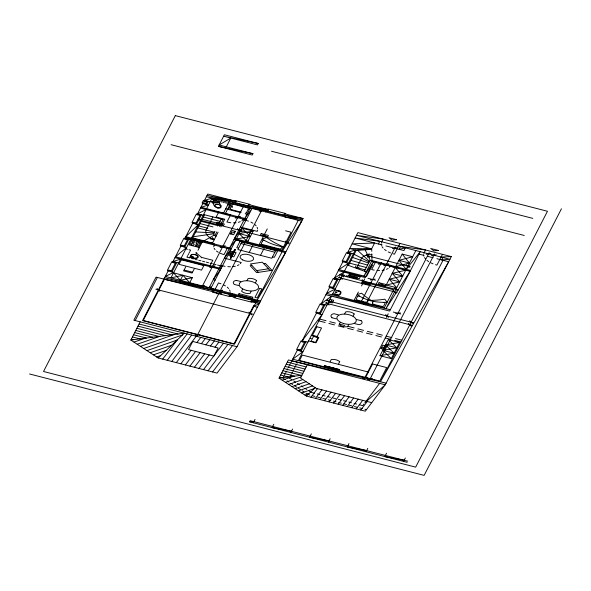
<?xml version="1.0" encoding="UTF-8"?>
<svg xmlns="http://www.w3.org/2000/svg" width="591" height="591" viewBox="0 0 591 591"><rect width="100%" height="100%" fill="white"/><g stroke="black" fill="none" stroke-linecap="round" stroke-linejoin="round"><path stroke-width="0.89" d="M213.691 246.853L214.585 244.068L185.308 237.582L230.985 249.321L224.358 258.164L241.224 262.493L240.338 263.689M230.15 292.744L229.522 294.481M331.625 300.405L331.566 301.033L331.13 300.664L331.352 301.284M381.225 243.81L381.394 245.235M423.636 254.714L423.88 256.154M257.669 230.047L257.262 231.369L240.389 227.033M381.454 242.495L383.034 239.074L356.506 235.307L449.914 259.316L441.662 259.944L442.918 257.513M423.865 253.391L425.527 249.993L398.593 246.122M226.287 146.834L230.808 138.058L219.128 144.994L252.941 153.69L252.239 155.056L218.419 146.361L224.388 134.77L258.208 143.465L257.462 144.906L223.649 136.218L258.208 143.465M135.184 320.551L157.391 277.445M303.072 218.522L283.843 215.087L284.53 213.757L303.072 218.522L237.035 346.725L217.052 373.098L158.174 357.961L130.818 340.047L140.2 321.836M175.372 263.172L172.506 262.441L181.393 245.184L184.259 245.915L180.927 246.092L186.571 247.548L175.424 256.775L221.093 268.513L174.951 257.691L220.628 269.422L213.292 279.632L215.124 280.104M187.487 239.65L184.628 238.912L193.183 222.305L196.042 223.036L192.71 223.213L198.362 224.669L185.781 236.666L231.45 248.405L227.247 248.36M199.98 215.397L197.113 214.659L203.282 202.691L206.148 203.422L202.816 203.6L208.46 205.055L200.955 207.212L246.624 218.951L243.374 219.143L241.911 220.753M206.894 201.982L204.028 201.243L207.744 194.025L235.994 201.28L235.307 202.61M164.468 279.27L143.244 320.47L234.036 343.799L253.864 305.296L254.425 305.444M170.984 271.69L175.845 262.264L172.506 262.441M183.786 246.831L187.96 238.734L184.628 238.912M195.577 223.952L200.43 214.526L197.113 214.659M205.675 204.338L207.345 201.103L204.028 201.243M171.944 271.934L176.798 262.507M184.747 247.075L188.913 238.978M196.53 224.196L201.383 214.769M206.636 204.582L208.298 201.354M181.075 258.23L190.959 239.03L185.094 237.996L190.745 239.451M191.432 238.121L206.133 209.576L197.564 213.787L203.215 215.242M206.606 208.66L212.006 198.17L204.479 200.371L210.13 201.819M204.545 214.762L192.622 237.907L212.509 243.019M213.713 200.637L214.732 198.657M187.65 255.785L186.926 257.188L189.785 257.927M188.019 255.061L188.566 253.997M188.943 253.273L189.489 252.209M189.859 251.493L190.583 250.082L188.994 249.675M216.727 200.201L217.266 200.733M185.722 266.866L183.646 270.9L192.082 273.064L194.158 269.038M206.126 230.062L212.9 216.912M180.344 280.289L182.922 275.273L189.733 282.705L192.311 277.689L173.532 272.857L180.344 280.289L192.311 277.689M195.525 252.904L196.485 253.147L196.773 252.579M197.97 250.259L202.262 241.933M215.841 217.665L218.389 212.723M217.104 222.209L216.321 223.73L223.561 225.592L224.344 224.07L217.104 222.209L223.561 225.592M223.553 213.019L223.945 212.258M224.181 211.8L224.514 211.157M224.743 210.699L225.097 210.019M225.334 209.561L228.953 202.528M201.28 257.824L201.516 257.373L212.819 260.276L210.034 265.669M214.91 231.369L213.676 233.763L193.205 236.769M217.673 226.013L221.256 219.054M225.378 213.491L225.659 212.959M225.888 212.501L226.22 211.851M226.456 211.401L226.811 210.714M227.047 210.256L227.395 209.576M227.616 209.155L227.963 208.475M228.2 208.017L228.554 207.33M228.769 206.916L229.123 206.229M229.352 205.771L230.785 203.001L227.801 204.774L230.586 205.483M216.816 231.864L215.582 234.258A2.364 1.175 10 0 0 216.439 235.484M219.579 226.501L223.162 219.549L203.585 214.518M228.51 209.517L231.738 203.245M232.691 203.489L233.401 202.122L206.355 196.722L301.683 221.219L282.535 250.857L298.256 220.34M212.28 243.477L218.094 232.189M220.849 226.833L224.765 219.231L216.173 217.023M230.364 208.357L232.108 204.974M235.041 201.036L235.277 200.578L249.912 204.346L249.683 204.796M201.834 287.189L244.142 205.055M230.512 233.962L232.293 230.505L235.395 231.303L233.615 234.76L230.512 233.962L235.395 231.303M227.712 247.444L224.011 254.632L220.413 253.399M246.521 212.509L248.264 209.125M243.374 219.143L243.839 218.234M249.949 206.377L249.247 207.744L266.024 210.507L265.315 211.874M218.796 268.957L209.148 287.691L211.423 287.292L209.598 286.82M229.153 248.848L219.268 268.041L222.489 265.817L225.09 266.356M244.327 219.394L229.626 247.939L235.839 239.894L285.955 251.736L234.479 238.513L242.221 227.498M250.2 207.988L244.792 218.478L252.032 208.46L210.972 288.164M212.339 290.063L213.041 288.696L164.601 277.792L259.922 302.289L251.116 301.536L251.803 300.206M212.605 291.636L212.376 292.094L229.877 296.593L230.113 296.135M214.489 290.617L218.419 282.978L220.99 283.761M241.83 241.904L237.892 249.542L271.794 258.26L275.724 250.614M196.988 335.961L219.579 292.094M219.734 291.791L262.042 209.657M242.945 242.709L247.607 241.882L253.17 231.088L241.867 228.185L250.385 236.489L234.006 239.421L285.49 252.653L257.203 300.043L282.07 251.773M267.664 209.421L267.9 208.963L285.719 213.543L285.483 214.001M267.849 210.972L268.536 209.642L248.722 204.552L248.043 205.882L268.536 209.642M249.195 252.446L253.125 244.807M261.185 233.534L260.402 235.055L267.642 236.917L268.425 235.395L261.185 233.534L267.642 236.917M229.16 295.892L235.809 296.098L235.129 297.428L229.16 295.892L229.84 294.562M232.381 293.668L231.672 295.035L234.686 294.259L233.984 295.626M267.265 228.902L259.301 244.371L281.818 250.156L291.06 232.219L285.571 230.808M262.574 240.995L261.414 243.241A1.943 0.968 10 0 0 262.832 244.593L278.93 248.774A1.943 0.968 10 0 0 281.316 248.331L282.151 246.713M234.25 297.199L234.014 297.657L251.84 302.237L252.076 301.779M242.65 289.117L241.593 291.171A6.006 2.992 10 0 0 250.096 293.372L251.086 291.282M247.038 280.599L248.094 278.553A6.006 2.992 10 0 1 256.634 280.681M260.491 255.349L264.428 247.71M285.756 215.575L285.047 216.941L302.385 219.852L207.064 195.355L235.994 201.28M255.467 282.771L256.524 280.718M254.418 299.327L253.716 300.693L260.624 300.922L165.303 276.425L173.769 272.407L168.125 270.951L171.434 270.818L168.568 270.08L142.549 320.595L234.457 344.213L255.814 302.74M407.155 462.325L249.535 421.811L250.119 420.674L407.746 461.179M253.273 422.772L255.017 419.396M364.832 402.811L385.273 384.822L365.29 411.188L306.411 396.059L279.055 378.144L288.438 359.934L385.273 384.822L451.302 256.612L357.895 232.61L347.264 253.251L350.049 253.96M283.828 376.401L282.926 378.144L285.165 379.577M284.478 375.145L285.121 373.889M285.785 372.596L286.436 371.34M287.078 370.084L287.728 368.836M288.371 367.58L289.014 366.324M289.664 365.068L290.307 363.82M290.957 362.564L297.768 349.333L300.553 350.049L297.317 350.212L302.969 351.66L292.7 359.18L386.108 383.182L291.858 360.813M304.491 342.411L301.705 341.694L316.879 312.24L319.665 312.957L316.407 313.149L322.058 314.604L302.171 340.785L307.822 342.233M323.595 305.311L320.81 304.601L330.051 286.657L332.836 287.374L329.586 287.573L335.23 289.021L326.587 293.387L390.319 309.765L325.9 294.717L389.639 311.095L420.238 251.685L406.187 269.341L398.94 260.328L412.673 256.76L402.168 254.056L395.689 266.637L409.437 263.032L402.168 254.056M336.774 279.735L333.989 279.018L343.327 260.89L346.112 261.606L342.854 261.798L348.505 263.254L338.842 269.592L365.895 276.544L338.296 270.656L365.349 277.607L373.431 261.909L363.99 276.056L371.975 260.542L371.805 253.871M300.102 350.921L304.956 341.502L301.705 341.694M319.192 313.865L324.045 304.439L320.81 304.601M332.371 288.282L337.225 278.856L333.989 279.018M345.639 262.515L350.5 253.088L347.264 253.251M301.055 351.172L305.916 341.746M320.145 314.109L324.998 304.683M333.324 288.534L338.178 279.107M346.599 262.759L351.453 253.332M289.871 377.088L289.361 378.077L291.777 379.688M290.513 375.832L291.164 374.583M291.806 373.327L292.456 372.071M293.099 370.816L293.749 369.56M294.392 368.311L295.057 367.018M295.707 365.763L296.35 364.507M297 363.251L297.502 362.268M298.344 360.628L331.551 296.165L321.26 303.722L326.912 305.178M332.238 294.835L343.947 272.111L334.44 278.147L340.091 279.595M344.494 271.04L355.361 249.949L371.613 248.833L374.605 243.019L352.118 243.824L371.613 248.833L349.709 248.493L355.361 249.949L347.715 252.372L353.359 253.827M348.483 265.396L356.196 250.421L371.695 249.372M348.712 275.273L348.202 276.256L346.134 275.724M349.082 274.549L349.591 273.559M273.796 424.22L272.052 427.603L291.415 431.29M350.463 275.376L349.695 276.854L356.617 278.634L357.385 277.157L350.463 275.376L356.617 278.634M355.457 266.031L356.447 268.307L361.67 258.156A13.054 6.508 10 0 1 371.865 254.728M307.29 364.78L300.479 378.011L316.377 388.42L371.761 402.656M367.262 257.27L369.124 253.657M364.425 271.173L369.634 261.067M378.425 243.994L379.814 241.298L355.11 238.003L382.163 244.962M340.283 322.427L339.204 324.518A6.006 2.992 10 0 0 347.73 326.683M344.664 313.917L345.72 311.863A6.006 2.992 10 0 1 354.245 314.035M362.379 281.279L361.596 282.801L368.836 284.663L369.619 283.141L362.379 281.279L368.836 284.663M362.881 282.395L364.743 278.789M358.382 292.006L354.275 299.984L384.349 307.712L393.591 289.775L363.517 282.047L361.5 285.955M357.466 296.586L356.307 298.832A1.943 0.968 10 0 0 357.806 300.206M290.831 432.427L292.575 429.044M347.641 326.683L348.712 324.592M353.1 316.082L354.157 314.028M330.162 361.662L331.241 359.572A6.006 2.992 10 0 1 339.759 361.744M360.333 303.434L381.365 262.611M329.409 367.321L329.231 367.661L334.107 368.525M329.549 367.055L334.24 368.259M365.585 304.786L395.364 246.972M368.452 300.095L367.609 301.735A1.943 0.968 10 0 1 365.29 302.127M379.023 282.72L378.262 284.197L385.184 285.978L385.945 284.493L379.023 282.72L385.184 285.978M399.981 243.426L394.441 254.182L393.03 253.775M338.599 363.827L339.67 361.736M389.417 267.442L390.836 265.389M400.506 246.617L399.117 249.313L405.36 247.865L403.971 250.562L385.908 245.922M372.463 302.984L373.305 301.344M386.211 285.039L395.239 267.516L402.722 276.063L389.225 279.181L396.716 287.736L386.211 285.039L399.73 281.885L392.225 273.367L405.736 270.213L385.945 308.642L410.117 271.335L371.525 261.421L375.795 261.525L371.643 269.585L374.251 270.124M311.346 433.868L309.61 437.251L328.973 440.938M406.187 269.341L415.857 250.562M386.403 317.367L388.25 313.791M328.382 442.075L330.125 438.699M364.159 378.92L429.221 252.616M365.637 377.45L372.589 363.96L386.669 367.58L379.725 381.069L299.519 360.458L302.296 355.058L368.422 372.057M381.032 348.609L382.813 345.151L385.997 345.971L384.216 349.429L381.032 348.609L385.997 345.971M379.991 355.701L388.317 339.552L399.612 342.455L391.294 358.604L379.991 355.701L394.071 353.211L385.531 344.945L399.612 342.455M369.412 380.272L434.466 253.967M442.474 254.344L436.934 265.1L435.523 264.694M443.014 260.299L380.464 381.734L448.665 261.747L436.889 258.718M348.986 443.546L347.242 446.929L366.605 450.608M366.021 451.753L367.765 448.37M386.544 453.194L384.8 456.577L404.163 460.263M403.579 461.401L405.323 458.018M561.45 208.786L424.131 475.378L29.55 373.977M239.444 283.451L239.724 283A9.811 4.891 10 0 1 251.205 281.375L252.143 281.641A9.811 4.891 10 0 1 258.297 288.297L258.016 288.74A9.811 4.891 10 0 1 246.55 290.366M363.945 404L362.748 405.633L359.328 404.754M196.936 342.529L200.748 337.402M333.62 403.055L340.01 394.493M338.155 404.214L344.546 395.66M342.691 405.382L349.082 396.827M347.227 406.549L353.617 397.994M351.763 407.716L358.153 399.154M356.299 408.883L362.689 400.321M167.246 360.296L187.148 333.9M171.782 361.463L191.676 335.067M176.317 362.623L196.212 336.235M208.062 370.786L227.963 344.39M212.597 371.953L232.499 345.558M162.71 359.129L177.16 339.988M180.846 363.79L191.056 350.271M185.382 364.957L195.591 351.438M189.918 366.125L200.127 352.605M194.454 367.284L204.663 353.773M198.99 368.452L209.199 354.94M203.526 369.619L213.735 356.1M214.4 355.154L223.428 343.231M310.947 397.226L317.411 388.686M315.476 398.393L321.947 389.853M320.012 399.553L326.483 391.02M324.548 400.72L331.019 392.18M329.084 401.887L335.555 393.347M366.11 401.2L379.621 383.367M360.754 410.028L367.225 401.488M201.391 343.674L205.284 338.569M205.927 344.841L209.82 339.729M210.462 346.008L214.356 340.896M214.998 347.176L218.892 342.063M306.411 396.059L315.225 387.696M158.174 357.961L184.362 333.191L130.818 340.047M239 264.724L237.397 265.558M388.176 268.454L386.47 269.304M204.08 240.855L214.164 235.092M356.447 268.307L359.195 266.992M240.271 221.662L238.313 222.319M143.768 348.491L182.464 334.942M146.996 350.618L177.027 340.084M150.232 352.738L171.56 345.262M153.461 354.859L166.101 350.448M301.698 392.956L314.338 388.538M140.459 346.348L174.618 334.432M292.006 386.588L306.064 381.683M295.234 388.708L309.3 383.803M298.47 390.836L312.528 385.923M133.994 342.108L145.179 338.229M137.223 344.228L159.939 336.338M282.232 380.205L293.417 376.319M285.46 382.325L301.026 376.94M288.696 384.445L302.836 379.562M156.696 356.979L160.634 355.627M304.934 395.076L308.871 393.724M262.456 238.904L266.659 237.612A65.357 32.579 10 0 0 283.2 246.802M357.348 294.495L361.633 293.225A68.423 34.108 10 0 0 371.096 300.368A68.423 34.108 10 0 0 384.867 299.194L386.972 302.104M386.876 302.304L386.78 302.319A32.032 15.972 10 0 1 370.86 300.856A32.032 15.972 10 0 1 357.311 294.776L357.333 294.754M190.457 257.151L193.272 256.76L190.716 257.351M182.922 275.273L170.954 277.881L180.602 259.139L172.978 261.525L178.622 262.98M243.396 241.837L248.08 240.973M220.561 246.639L225.237 245.775M210.204 266.748L214.88 265.884M363.916 304.01L368.592 303.146M241.158 206.651L245.819 205.831M259.139 211.275L263.8 210.448M235.735 217.185L240.389 216.358M235.284 218.057L239.939 217.229M247.607 241.882L239.089 233.585L253.17 231.088M220.111 247.511L224.772 246.691M209.753 267.62L214.415 266.792M235.336 266.231L232.972 266.615M392.461 248.597L397.115 247.769M200.083 286.399L204.737 285.571M218.064 291.016L222.726 290.196M216.675 293.72L221.337 292.892M384.18 264.672L388.834 263.845M383.707 265.581L388.368 264.761M382.133 270.39L384.416 269.984M358.582 302.644L363.339 301.794M195.311 335.186L199.972 334.358M391.294 358.604L382.776 350.308L396.834 347.848L388.317 339.552M426.229 254.219L430.972 253.413M378.373 264.214L383.116 263.409M431.482 255.571L436.224 254.765M370.291 279.912L375.026 279.107M395.608 313.666L400.351 312.861M362.409 378.129L367.144 377.324M367.661 379.474L372.396 378.668M256.708 270.567L268.528 268.779M263.689 263.66L265.433 263.423L271.978 270.316L256.649 272.614L250.126 265.684L251.869 265.448M279.055 378.144L301.905 375.233M236.008 222.763L233.43 222.873M441.085 257.041L451.302 256.612M249.535 421.811L253.857 421.634M212.494 202.477L219.143 202.329M219.424 202.831L212.775 202.979L211.571 201.465M213.358 201.494L211.615 201.428L218.988 201.309M211.837 202.004L213.639 201.996L213.521 201.531M230.453 266.785L227.816 266.667M212.45 202.447L212.043 202.277M379.614 270.56L376.969 270.434M195.695 231.945L214.127 232.891M338.879 291.208L337.114 290.971A1.204 0.598 10 0 0 335.976 291.26L334.846 293.439A1.204 0.598 10 0 0 335.481 294.192L337.025 294.82M230.793 222.755L226.929 222.024L230.63 214.836L200.482 208.121L246.159 219.859L244.09 219.845L248.486 221.108M390.385 266.268L410.568 270.464L371.975 260.542M218.419 146.361L252.941 153.69M209.997 238.801L214.215 239.717L212.295 237.501M334.779 289.893L339.493 291.067M163.914 279.122L214.245 290.558L213.565 291.888L156.031 277.098L133.832 320.204L237.035 346.725M271.505 151.23L532.809 218.382M171.072 144.699L524.276 235.469M233.164 202.58L249.712 206.828M265.787 210.965L285.519 216.033M234.487 204.552L246.905 207.744A1.943 0.968 10 0 1 248.353 209.125M212.154 199.115L216.291 200.179M218.219 200.977L219.653 201.346M220.606 201.59L221.965 201.937M222.918 202.181L224.351 202.55M225.304 202.794L226.656 203.141M227.609 203.385L228.407 203.592M418.982 254.123L423.762 255.349M427.5 256.309L433.144 257.757M204.264 200.785L203.304 200.541L202.092 202.898L203.045 203.141M231.805 209.761L241.113 212.154M225.725 208.8L240.84 212.686M245.221 213.809L246.972 214.26M388.235 251.899L390.503 252.911M398.94 260.328L409.437 263.032M365.504 255.268L410.383 266.8M197.35 214.208L196.397 213.957L191.994 222.511L192.947 222.755M347.493 252.793L346.54 252.549L342.137 261.096L343.09 261.34M203.37 217.045L220.081 221.337M202.211 219.283L218.921 223.583M198.148 219.66L289.413 243.115M371.805 265.064L372.367 265.211L366.826 275.967L366.272 275.82M201.154 221.337L217.865 225.629M200.002 223.583L212.967 226.914M239.089 233.585L250.385 236.489M392.225 273.367L402.722 276.063M198.79 225.939L207.855 228.266M358.589 268.166L365.112 269.843M197.771 227.912L214.481 232.204M389.225 279.181L399.73 281.885M240.988 243.536L274.881 252.254M367.971 278.28L375.536 280.223M342.551 274.808L344.627 275.34M238.601 248.176L236.769 247.703L239.998 241.438L277.556 251.086L274.327 257.358L272.495 256.886M339.618 274.911L398.415 290.026M201.088 242.111L202.041 242.354M338.325 277.423L397.122 292.53M184.857 238.454L183.904 238.21L180.203 245.391L181.164 245.642M232.987 251.729L231.074 251.234L228.843 255.571L230.756 256.058M234.258 252.054L236.09 252.527L233.859 256.856L232.027 256.391M334.225 278.56L333.265 278.317L328.862 286.871L329.815 287.115M231.79 253.871L233.142 254.219M198.31 247.503L199.263 247.755M185.892 248.877L187.48 249.284M357.747 300.235L365.231 302.156M373.904 304.38L381.38 306.308M220.657 265.344L222.489 265.817M191.299 258.319L193.53 258.888M195.037 259.279L197.268 259.848M198.775 260.239L201.006 260.808M202.521 261.2L204.826 261.791M206.259 262.16L208.564 262.751M210.078 263.143L212.302 263.712M213.816 264.103L216.047 264.672M217.554 265.064L220.421 265.802M393.296 312.033L400.779 313.961M329.926 299.319L333.664 300.28L332.275 302.984L328.537 302.023M326.461 300.457L413.589 322.849M172.742 261.983L171.789 261.739L167.401 270.25L168.354 270.493M325.168 302.961L412.296 325.353M236.334 280.393L240.707 281.515M321.046 304.143L320.093 303.9L315.69 312.447L316.643 312.691M184.096 270.021L192.533 272.192M238.631 285.542L234.258 284.419A6.006 2.992 10 0 1 236.393 280.363M338.34 314.826L333.959 313.703A6.006 2.992 10 0 0 331.935 317.744M356.72 319.554L361.094 320.677M331.891 317.729L336.264 318.859M354.644 323.58L359.018 324.703A6.006 2.992 10 0 0 361.153 320.647M212.575 289.605L231.908 294.577M234.213 295.168L253.945 300.243M214.282 292.072L221.839 294.008M251.116 301.536L259.235 303.619L253.953 306.352L257.373 307.231M319.746 319.088L326.033 320.706M329.771 321.667L335.422 323.114M339.16 324.075L344.812 325.53M348.55 326.491L354.201 327.939M357.939 328.899L363.591 330.354M367.329 331.315L372.98 332.77M376.799 333.745L382.37 335.178M386.189 336.161L391.833 337.616M395.571 338.577L401.858 340.187M318.822 320.876L325.109 322.487M328.855 323.447L334.499 324.902M338.244 325.863L343.888 327.318M347.626 328.278L353.278 329.726M357.016 330.687L362.667 332.142M366.405 333.102L372.057 334.55M375.876 335.533L381.446 336.966M385.266 337.949L390.917 339.397M394.655 340.364L400.942 341.975M385.531 344.945L396.834 347.848M155.906 289.25L252.822 314.153M382.776 350.308L394.071 353.211M311.287 335.503L318.771 337.431L315.986 342.824L308.509 340.904M301.942 341.236L300.982 340.992L296.601 349.51L297.554 349.754M139.084 324.008L178.068 334.026M287.322 362.098L306.175 366.945M137.984 326.136L171.722 334.801M286.221 364.226L305.082 369.072M136.868 328.3L165.354 335.622M285.106 366.398L303.966 371.244M135.753 330.465L159.068 336.456M283.99 368.562L302.851 373.409M134.659 332.593L152.722 337.239M282.897 370.69L300.959 375.329M133.544 334.765L146.435 338.074M281.781 372.855L294.665 376.171M132.428 336.929L140.067 338.894M280.659 375.026L288.297 376.984M131.328 339.057L133.714 339.67M279.565 377.154L281.951 377.767M314.604 393.259L311.184 392.38L308.753 390.806M317.234 393.931L319.857 394.611M322.487 395.283L325.109 395.955M327.739 396.635L330.362 397.307M332.992 397.987L335.614 398.659M338.318 399.353L340.948 400.026M343.57 400.705L346.193 401.378M348.823 402.05L351.446 402.73M354.075 403.402L356.698 404.074M309.714 395.061L305.99 393.2M312.344 395.734L314.966 396.406M317.596 397.086L320.219 397.758M322.849 398.43L325.471 399.11M328.175 399.804L330.805 400.476M333.427 401.149L336.057 401.828M338.68 402.501L341.303 403.18M343.932 403.852L346.555 404.525M349.185 405.204L351.808 405.877M354.437 406.549L357.06 407.229M359.683 407.901L362.313 408.573M364.935 409.253L366.45 409.637M349.636 263.158L366.324 267.487M351.047 260.417L367.558 265.093M246.55 290.38L245.597 290.107A9.811 4.891 10 0 1 239.466 283.444M343.312 323.44L344.257 323.705A9.811 4.891 10 0 0 355.723 322.065L356.011 321.63A9.811 4.891 10 0 0 349.85 314.973L348.904 314.7A9.811 4.891 10 0 0 337.454 316.333L337.151 316.783A9.811 4.891 10 0 0 343.327 323.432M332.703 293.926L337.38 295.168A2.032 1.012 10 0 0 339.589 294.924A10.985 5.474 10 0 0 340.985 292.198A2.032 1.012 10 0 0 339.522 291.075M352.591 257.417L368.614 263.039M347.567 265.078L366.161 271.838M432.996 263.83L430.721 262.818M223.361 284.759L225.474 285.904M354.179 254.337L369.168 261.976M250.88 222.068L252.911 223.191M218.278 252.291L216.402 251.035M294.577 385.79L296.556 387.024M301.211 385.857L303.109 387.075M304.986 388.331L306.877 389.55M287.041 380.84L288.933 382.059M290.809 383.315L292.7 384.534M298.433 388.287L300.324 389.506M302.2 390.762L304.092 391.981M297.443 383.382L299.319 384.638M293.668 380.907L295.544 382.163M428.63 261.636L426.953 260.343M386.218 250.732L384.46 249.424M262.426 239.156L262.441 239.163A32.032 15.972 10 0 0 283.178 246.905M196.485 253.147L201.516 257.373M357.607 250.311L369.456 261.407M362.128 279.661L365.024 282.432M406.453 264.805L409.275 267.546M366.59 254.558L369.412 257.307M394.515 287.987L397.329 290.735M393.222 290.499L396.036 293.239M409.681 320.81L412.503 323.558M385.65 314.634L388.472 317.382M340.726 274.165L343.541 276.913M339.433 276.669L342.248 279.417M254.765 224.484L256.147 225.828M327.569 299.703L330.384 302.452M227.269 287.145L228.628 288.526M248.914 312.114L251.729 314.863M157.014 288.497L159.829 291.245M408.388 323.314L411.188 326.106M285.505 241.076L288.305 243.861M326.276 302.215L329.076 305M239.274 229.197L242.074 231.982M237.368 228.71L240.168 231.495M199.248 218.914L202.056 221.699M258.415 272.333L250.466 263.97L262.286 262.182L270.213 270.589M383.079 248.08L382.022 246.639M425.49 258.976L424.508 257.565M215.021 249.69L214.141 248.257M219.246 202.831L220.835 205.52M219.017 201.354L219.704 202.647M214.193 205.602L212.974 202.935M365.164 249.801L370.387 260.653M257.107 227.284L257.558 228.687M229.611 289.937L230.135 291.37M371.65 248.752L371.791 251.286M262.581 240.973A1.95 0.968 10 0 1 264.502 240.485M357.555 296.586A1.95 0.968 10 0 1 359.476 296.091M383.899 302.37A1.95 0.968 10 0 1 384.926 303.619L383.758 305.887A1.943 0.968 10 0 1 381.439 306.278M373.963 304.358A1.943 0.968 10 0 1 372.552 302.984M216.04 236.393A5.26 2.623 10 0 1 213.772 233.785M214.319 239.68A14.369 7.166 10 0 1 206.229 230.039M191.048 256.996A3.938 1.965 10 0 1 194.018 254.344A3.938 1.965 10 0 1 197.911 257.617A3.938 1.965 10 0 1 191.307 257.211M191.381 256.915A3.524 1.758 10 0 1 194.062 254.558A3.524 1.758 10 0 1 197.534 257.477A3.524 1.758 10 0 1 191.639 257.137M232.197 204.974A1.943 0.968 10 0 1 234.531 204.567M231.864 209.731A1.943 0.968 10 0 1 230.46 208.357M217.385 207.914A5.511 2.748 10 0 1 214.201 205.616M220.214 205.528A4.765 2.379 10 0 1 219.638 207.559M220.916 205.505A5.511 2.748 10 0 1 220.221 207.869A2.696 1.345 10 0 1 217.407 207.906M214.91 205.616A4.765 2.379 10 0 0 217.628 207.589A1.862 0.931 10 0 0 219.586 207.515M214.984 205.616A2.608 1.3 10 0 1 216.853 204.272A2.608 1.3 10 0 1 220.111 205.528M216.158 204.626A3.273 1.633 10 0 1 217.872 204.597M246.61 212.509A1.95 0.968 10 0 1 245.649 213.011M369.715 261.067A2.94 1.47 10 0 1 372.079 260.565M338.939 291.2A1.448 0.724 10 0 1 340.35 292.087A10.402 5.186 10 0 1 339.035 294.761A1.448 0.724 10 0 1 337.099 294.776M231.295 254.898A2.283 1.138 10 0 1 230.874 254.721A4.433 2.209 10 0 1 231.871 252.771A2.283 1.138 10 0 1 232.359 252.83M232.241 253.177A34.441 17.169 10 0 1 234.945 249.698M230.409 258.503A34.441 17.169 10 0 1 231.502 254.61M189.541 257.188L190.76 257.432L189.556 257.159M231.79 206.828L232.677 207.013L231.798 206.806M310.46 338.348L311.191 338.495L310.474 338.311M336.294 292.567L337.025 292.715L336.309 292.53M175.328 115.622L43.527 371.495L415.672 467.134L547.473 211.26L175.328 115.622M181.341 259.804L179.014 264.325L201.531 270.117L203.858 265.588L181.341 259.804M191.58 239.924L189.039 244.866L198.428 247.282L200.97 242.34L191.58 239.924M232.16 253.147L231.022 254.492A4.433 2.209 10 0 1 231.812 253.037L232.16 253.147M234.856 249.668L230.313 258.489L230.83 258.703L235.454 249.734L234.856 249.668M192.718 341.45L188.507 349.621L213.89 356.144L218.101 347.973L192.718 341.45M239.052 293.661L238.498 294.724L252.35 298.278L252.896 297.214L239.052 293.661M259.619 288.356L254.98 297.362L257.211 297.938L261.85 288.925L259.619 288.356M316.865 326.779L312.476 335.296L317.175 336.501L321.556 327.99L316.865 326.779M313.54 336.39L311.036 341.251L315.564 342.418L318.076 337.55L313.54 336.39M349.916 274.158L348.978 275.982L359.321 278.642L360.259 276.817L349.916 274.158M324.378 365.726L339.411 369.589L324.378 365.726M396.583 239.71L392.136 240.116L389.026 237.767L396.583 239.71M438.278 250.429L433.831 250.835L430.713 248.486L438.278 250.429M196.101 245.804A1.367 0.68 10 0 0 198.273 245.642A1.367 0.68 10 0 0 196.426 244.659A1.367 0.68 10 0 0 196.101 245.804M196.604 243.588A1.78 0.886 10 0 0 199.433 243.374A1.78 0.886 10 0 0 197.032 242.103A1.78 0.886 10 0 0 196.604 243.588M192.326 242.288A1.367 0.68 10 0 0 194.491 242.125A1.367 0.68 10 0 0 192.644 241.15A1.367 0.68 10 0 0 192.326 242.288M191.314 244.77A1.78 0.886 10 0 0 194.144 244.556A1.78 0.886 10 0 0 191.735 243.278A1.78 0.886 10 0 0 191.314 244.77M213.336 200.127A1.537 0.761 10 0 0 215.774 199.943A1.537 0.761 10 0 0 213.698 198.842A1.537 0.761 10 0 0 213.336 200.127M242.702 259.937A6.841 3.406 10 0 0 253.554 259.124A6.841 3.406 10 0 0 244.319 254.233A6.841 3.406 10 0 0 242.702 259.937"/></g></svg>
